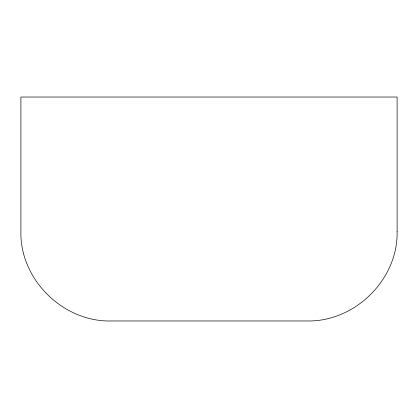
<?xml version="1.0" encoding="UTF-8"?>
<svg xmlns="http://www.w3.org/2000/svg" width="418" height="418" viewBox="0 0 418 418"><rect width="100%" height="100%" fill="white"/><g stroke="black" fill="none" stroke-linecap="round" stroke-linejoin="round"><path stroke-width="0.63" d="M397.1 231.394C398.244 279.553 354.741 322.184 306.755 320.967L111.245 320.967C63.259 322.184 19.756 279.553 20.9 231.394L20.9 97.033L397.1 97.033L397.1 231.394"/></g></svg>
